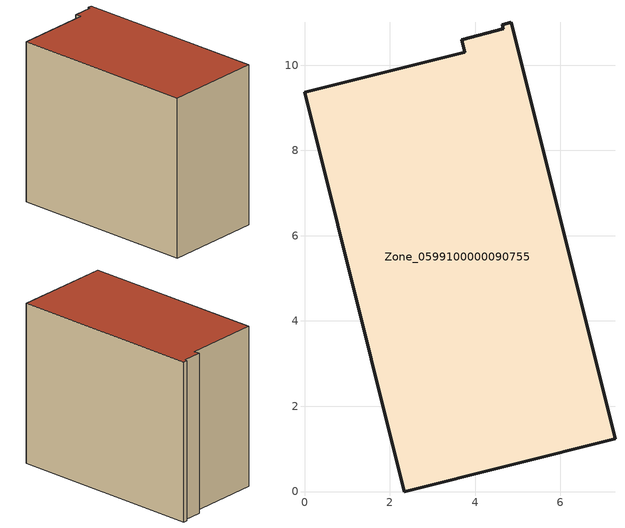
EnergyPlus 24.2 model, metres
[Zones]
Zone_0599100000090755
 floor ground (C_G): 0,9.37 3.76,10.31 3.69,10.6 4.66,10.85 4.64,10.95 4.85,11 7.28,1.23 2.34,0 z0
 wall outside (C_F): 2.34,0 7.28,1.23 4.85,11 4.64,10.95 4.66,10.85 3.69,10.6 3.76,10.31 0,9.37 2.34,0 z0:8.4
 roof outside (C_R): 3.76,10.31 0,9.37 2.34,0 7.28,1.23 4.85,11 4.64,10.95 4.66,10.85 3.69,10.6 z8.4
[BUILDING]
Pand.0599100000090755: North Axis=0; Terrain=City; Loads Convergence Tolerance Value=0.04; Temperature Convergence Tolerance Value=0.4; Solar Distribution=FullExterior; Maximum Number of Warmup Days=25; Minimum Number of Warmup Days=1
[Site:Location]
Rotterdam.The.Hague.AP_ZH_NLD Design_Conditions: Latitude=51.96; Longitude=4.45; Time Zone=1; Elevation=-4.5
[SITE:GROUNDTEMPERATURE:BUILDINGSURFACE]
18, 18, 18, 18, 18, 18, 18, 18, 18, 18, 18, 18
[MATERIAL] Thermal Absorptance=0.9; Solar Absorptance=0.7; Visible Absorptance=0.7
Name | Roughness | Thickness | Conductivity | Density | Specific Heat
G.TI.1975-1991 | MediumSmooth | 0.15 | 0.288461 | 540 | 1210
F.TI.1975-1991 | Rough | 0.3 | 0.230769 | 1920 | 840
R.TI.1975-1991 | MediumRough | 0.2 | 0.153846 | 1500 | 1000
[CONSTRUCTION]
C_G: G.TI.1975-1991
C_F: F.TI.1975-1991
C_R: R.TI.1975-1991
[ZONE]
Zone_0599100000090755: Type=1; Multiplier=1; Ceiling Height=Autocalculate; Volume=Autocalculate; Floor Area=autocalculate; Part of Total Floor Area=Yes
[ZONEINFILTRATION:DESIGNFLOWRATE]
Infil_Zone_0599100000090755: Zone or ZoneList or Space or SpaceList=Zone_0599100000090755; Schedule=AlwaysOn; Design Flow Rate Calculation Method=Flow/Area; Flow Rate per Floor Area=0.003; Constant Term Coefficient=1; Temperature Term Coefficient=0; Velocity Term Coefficient=0; Velocity Squared Term Coefficient=0
[HVACTEMPLATE:ZONE:IDEALLOADSAIRSYSTEM]
Zone_0599100000090755: Maximum Heating Supply Air Temperature=50; Minimum Cooling Supply Air Temperature=13; Maximum Heating Supply Air Humidity Ratio=0.0156; Minimum Cooling Supply Air Humidity Ratio=0.0077; Heating Limit=NoLimit; Cooling Limit=NoLimit; Dehumidification Control Type=ConstantSensibleHeatRatio; Cooling Sensible Heat Ratio=0.7; Dehumidification Setpoint=60; Humidification Control Type=None; Humidification Setpoint=30; Outdoor Air Method=None; Outdoor Air Flow Rate per Person=0.00944; Outdoor Air Flow Rate per Zone Floor Area=0; Outdoor Air Flow Rate per Zone=0; Demand Controlled Ventilation Type=None; Outdoor Air Economizer Type=NoEconomizer; Heat Recovery Type=None; Sensible Heat Recovery Effectiveness=0.7; Latent Heat Recovery Effectiveness=0.65
[ZONECONTROL:THERMOSTAT]
ThermostatControl_Zone_0599100000090755: Zone or ZoneList=Zone_0599100000090755; Control Type Schedule=DualSetpointControlType; Control 1=Thermostat_Zone_0599100000090755; Temperature Difference Between Cutout And Setpoint=0
[THERMOSTATSETPOINT:DUALSETPOINT]
Thermostat_Zone_0599100000090755: Heating Setpoint Temperature Schedule=HeatingSetpoint_Zone_0599100000090755; Cooling Setpoint Temperature Schedule=CoolingSetpoint_Zone_0599100000090755
[SCHEDULE:COMPACT]
HeatingSetpoint_Zone_0599100000090755: Through: 12/31, For: AllDays, Until: 24:00, 21
CoolingSetpoint_Zone_0599100000090755: Through: 12/31, For: AllDays, Until: 24:00, 24
DualSetpointControlType: Through: 12/31, For: AllDays, Until: 24:00, 4
AlwaysOn: Through: 12/31, For: AllDays, Until: 24:00, 1
